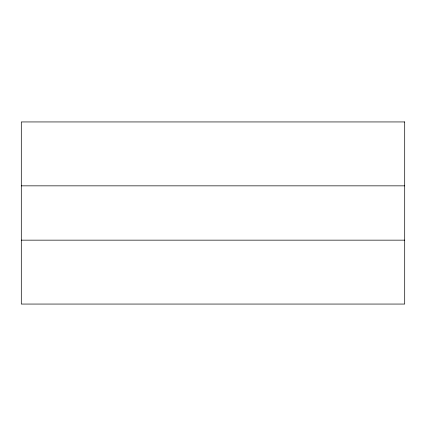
<?xml version="1.0" encoding="UTF-8"?>
<svg xmlns="http://www.w3.org/2000/svg" width="426" height="426" viewBox="0 0 426 426"><rect width="100%" height="100%" fill="white"/><g stroke="black" fill="none" stroke-linecap="round" stroke-linejoin="round"><path stroke-width="0.64" d="M21.3 185.843L404.7 185.843M21.3 240.157L404.7 240.157M404.7 121.942L21.3 121.942L21.3 304.058L404.7 304.058L404.7 121.942"/></g></svg>
